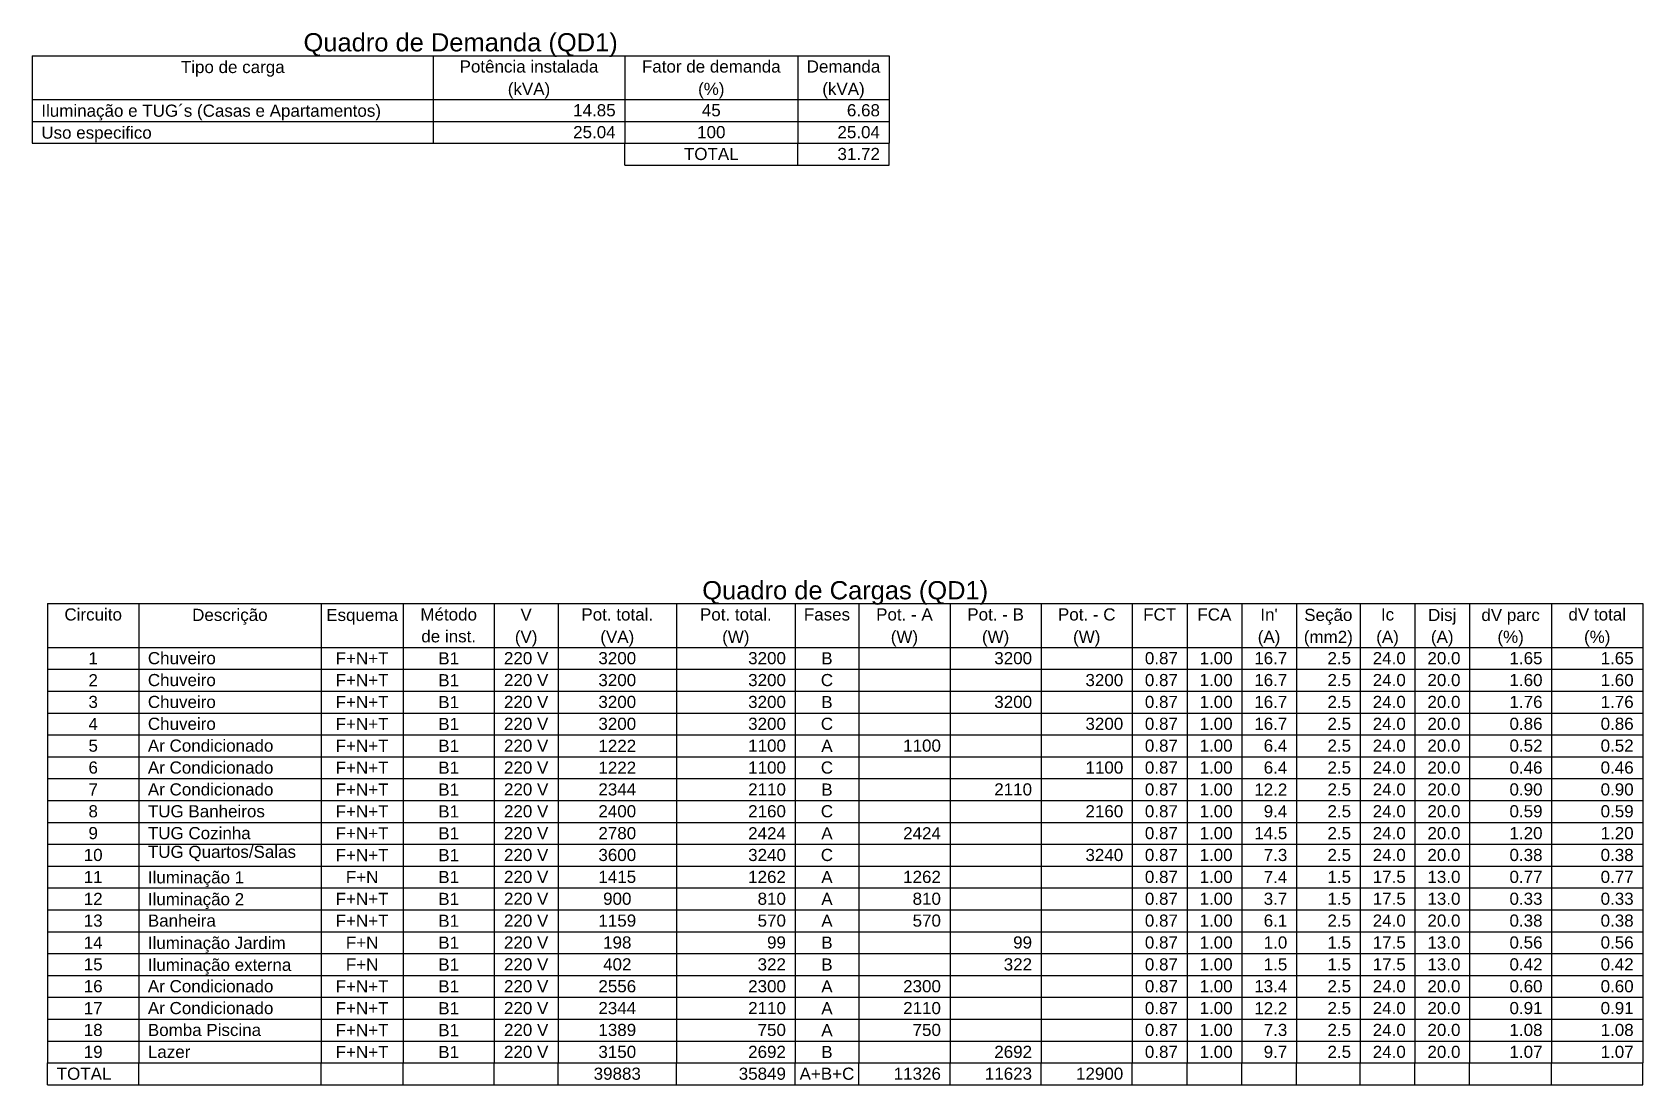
# Model space of a CAD drawing. Header units: millimetres. Extents: x 0 to 55.3, y 20.8 to 61.4.
# Drawn here: x 25.99 to 40.02, y 52.25 to 61.42 of the extents above; entities that cross this region are included whole.
import ezdxf

# ---------------------------------------------------------------- set-up
doc = ezdxf.new("R2010")
doc.units = ezdxf.units.MM
for name, color, linetype, lineweight in [('DI-Linhas_do_quadro', 1, 'Continuous', 30), ('DI-Textos_do_quadro', 7, 'Continuous', 20), ('DI-Título_do_quadro', 1, 'Continuous', 30)]:
    doc.layers.add(name, color=color, linetype=linetype, lineweight=lineweight)
doc.styles.add('Arial', font='Arial')

msp = doc.modelspace()

# ---------------------------------------------------------------- linework, layer by layer
at = {"layer": 'DI-Linhas_do_quadro', "linetype": 'Continuous'}
for p, q in [((25.98659, 61.216296), (33.45254, 61.216296)), ((25.98659, 61.216296), (25.98659, 60.453846)), ((29.48129, 61.216296), (29.48129, 60.453846)), ((31.14919, 61.216296), (31.14919, 60.453846)), ((32.65829, 61.216296), (32.65829, 60.453846)), ((33.45254, 61.216296), (33.45254, 60.453846)), ((25.98659, 60.835046), (33.45254, 60.835046)), ((25.98659, 60.644446), (33.45254, 60.644446)), ((25.98659, 60.453846), (33.45254, 60.453846)), ((31.14919, 60.263196), (31.14919, 60.453846)), ((32.65829, 60.263196), (32.65829, 60.453846)), ((33.45254, 60.263196), (33.45254, 60.453846)), ((31.14919, 60.263196), (33.45254, 60.263196)), ((26.12059, 56.440446), (40.01994, 56.440446)), ((26.12059, 56.440446), (26.12059, 52.437446)), ((26.91484, 56.440446), (26.91484, 52.437446)), ((28.50334, 56.440446), (28.50334, 52.437446)), ((29.21814, 56.440446), (29.21814, 52.437446)), ((30.01239, 56.440446), (30.01239, 52.437446)), ((30.56839, 56.440446), (30.56839, 52.437446)), ((31.60089, 56.440446), (31.60089, 52.437446)), ((32.63344, 56.440446), (32.63344, 52.437446)), ((33.18939, 56.440446), (33.18939, 52.437446)), ((33.98364, 56.440446), (33.98364, 52.437446)), ((34.77789, 56.440446), (34.77789, 52.437446)), ((35.57214, 56.440446), (35.57214, 52.437446)), ((36.04869, 56.440446), (36.04869, 52.437446)), ((36.52524, 56.440446), (36.52524, 52.437446)), ((37.00179, 56.440446), (37.00179, 52.437446)), ((37.55779, 56.440446), (37.55779, 52.437446)), ((38.03434, 56.440446), (38.03434, 52.437446)), ((38.51089, 56.440446), (38.51089, 52.437446)), ((39.22569, 56.440446), (39.22569, 52.437446)), ((40.01994, 56.440446), (40.01994, 52.437446)), ((26.12059, 56.059246), (40.01994, 56.059246)), ((26.12059, 55.868596), (40.01994, 55.868596)), ((26.12059, 55.677996), (40.01994, 55.677996)), ((26.12059, 55.487346), (40.01994, 55.487346)), ((26.12059, 55.296746), (40.01994, 55.296746)), ((26.12059, 55.106146), (40.01994, 55.106146)), ((26.12059, 54.915496), (40.01994, 54.915496)), ((26.12059, 54.724896), (40.01994, 54.724896)), ((26.12059, 54.534246), (40.01994, 54.534246)), ((26.12059, 54.343646), (40.01994, 54.343646)), ((26.12059, 54.152996), (40.01994, 54.152996)), ((26.12059, 53.962396), (40.01994, 53.962396)), ((26.12059, 53.771796), (40.01994, 53.771796)), ((26.12059, 53.581146), (40.01994, 53.581146)), ((26.12059, 53.390546), (40.01994, 53.390546)), ((26.12059, 53.199896), (40.01994, 53.199896)), ((26.12059, 53.009296), (40.01994, 53.009296)), ((26.12059, 52.818696), (40.01994, 52.818696)), ((26.12059, 52.628046), (40.01994, 52.628046)), ((26.12059, 52.437446), (40.01994, 52.437446)), ((26.12059, 52.246796), (26.12059, 52.437446)), ((26.12059, 52.246796), (26.12059, 52.437446)), ((26.91484, 52.246796), (26.91484, 52.437446)), ((28.50334, 52.246796), (28.50334, 52.437446)), ((29.21814, 52.246796), (29.21814, 52.437446)), ((30.01239, 52.246796), (30.01239, 52.437446)), ((30.56839, 52.246796), (30.56839, 52.437446)), ((31.60089, 52.246796), (31.60089, 52.437446)), ((32.63344, 52.246796), (32.63344, 52.437446)), ((33.18939, 52.246796), (33.18939, 52.437446)), ((33.98364, 52.246796), (33.98364, 52.437446)), ((34.77789, 52.246796), (34.77789, 52.437446)), ((35.57214, 52.246796), (35.57214, 52.437446)), ((36.04869, 52.246796), (36.04869, 52.437446)), ((36.52524, 52.246796), (36.52524, 52.437446)), ((37.00179, 52.246796), (37.00179, 52.437446)), ((37.55779, 52.246796), (37.55779, 52.437446)), ((38.03434, 52.246796), (38.03434, 52.437446)), ((38.51089, 52.246796), (38.51089, 52.437446)), ((39.22569, 52.246796), (39.22569, 52.437446)), ((40.01994, 52.246796), (40.01994, 52.437446)), ((26.12059, 52.246796), (40.01994, 52.246796))]:
    msp.add_line(p, q, dxfattribs=at)

# ---------------------------------------------------------------- texts
at = {"layer": 'DI-Textos_do_quadro', "char_height": 0.1059, "line_spacing_factor": 0.798, "style": 'Arial'}
for s, insert, width, attachment_point in [('Tipo de carga', (27.73404, 61.033246), 1.65204, 8), ('Potência instalada', (30.31504, 61.068193), 2.28744, 8), ('Fator de demanda', (31.90354, 61.068193), 2.03328, 8), ('Demanda', (33.05554, 61.068193), 0.88956, 8), ('(kVA)', (30.31504, 60.842746), 0.6354, 8), ('(%)', (31.90354, 60.842746), 0.38124, 8), ('(kVA)', (33.05554, 60.842746), 0.6354, 8), ('Iluminação e TUG´s (Casas e Apartamentos)', (26.06604, 60.651746), 5.21028, 7), ('14.85', (31.07004, 60.686693), 0.6354, 9), ('45', (31.90354, 60.686693), 0.25416, 8), ('6.68', (33.37304, 60.686693), 0.50832, 9), ('Uso especifico', (26.06604, 60.461246), 1.77912, 7), ('25.04', (31.07004, 60.496193), 0.6354, 9), ('100', (31.90354, 60.496193), 0.38124, 8), ('25.04', (33.37304, 60.496193), 0.6354, 9), ('TOTAL', (31.90354, 60.305693), 0.6354, 8), ('31.72', (33.37304, 60.305693), 0.6354, 9), ('Circuito', (26.51789, 56.292143), 1.01664, 8), ('Descrição', (27.70889, 56.257196), 1.14372, 8), ('Esquema', (28.86089, 56.257196), 0.88956, 8), ('Método', (29.61539, 56.292143), 0.76248, 8), ('V', (30.29039, 56.292143), 0.12708, 8), ('Pot. total.', (31.08439, 56.292143), 1.39788, 8), ('Pot. total.', (32.11739, 56.292143), 1.39788, 8), ('Fases', (32.91139, 56.292143), 0.6354, 8), ('Pot. - A', (33.58639, 56.292143), 1.01664, 8), ('Pot. - B', (34.38089, 56.292143), 1.01664, 8), ('Pot. - C', (35.17489, 56.292143), 1.01664, 8), ('FCT', (35.81039, 56.292143), 0.38124, 8), ('FCA', (36.28689, 56.292143), 0.38124, 8), ("In'", (36.76339, 56.292143), 0.38124, 8), ('Seção', (37.27989, 56.257196), 0.6354, 8), ('Ic', (37.79589, 56.292143), 0.25416, 8), ('Disj', (38.27239, 56.257196), 0.50832, 8), ('dV parc', (38.86839, 56.257196), 0.88956, 8), ('dV total', (39.62289, 56.292143), 1.01664, 8), ('de inst.', (29.61539, 56.101643), 1.01664, 8), ('(V)', (30.29039, 56.066696), 0.38124, 8), ('(VA)', (31.08439, 56.066696), 0.50832, 8), ('(W)', (32.11739, 56.066696), 0.38124, 8), ('(W)', (33.58639, 56.066696), 0.38124, 8), ('(W)', (34.38089, 56.066696), 0.38124, 8), ('(W)', (35.17489, 56.066696), 0.38124, 8), ('(A)', (36.76339, 56.066696), 0.38124, 8), ('(mm2)', (37.27989, 56.066696), 0.6354, 8), ('(A)', (37.79589, 56.066696), 0.38124, 8), ('(A)', (38.27239, 56.066696), 0.38124, 8), ('(%)', (38.86839, 56.066696), 0.38124, 8), ('(%)', (39.62289, 56.066696), 0.38124, 8), ('1', (26.51789, 55.911143), 0.12708, 8), ('Chuveiro', (26.99439, 55.911143), 1.01664, 7), ('F+N+T', (28.86089, 55.911143), 0.6354, 8), ('B1', (29.61539, 55.911143), 0.25416, 8), ('220 V', (30.29039, 55.911143), 0.6354, 8), ('3200', (31.08439, 55.911143), 0.50832, 8), ('3200', (32.55389, 55.911143), 0.50832, 9), ('B', (32.91139, 55.911143), 0.12708, 8), ('3200', (34.69839, 55.911143), 0.50832, 9), ('0.87', (35.96939, 55.911143), 0.50832, 9), ('1.00', (36.44589, 55.911143), 0.50832, 9), ('16.7', (36.92239, 55.911143), 0.50832, 9), ('2.5', (37.47839, 55.911143), 0.38124, 9), ('24.0', (37.95489, 55.911143), 0.50832, 9), ('20.0', (38.43139, 55.911143), 0.50832, 9), ('1.65', (39.14639, 55.911143), 0.50832, 9), ('1.65', (39.94039, 55.911143), 0.50832, 9), ('2', (26.51789, 55.720143), 0.12708, 8), ('Chuveiro', (26.99439, 55.720143), 1.01664, 7), ('F+N+T', (28.86089, 55.720143), 0.6354, 8), ('B1', (29.61539, 55.720143), 0.25416, 8), ('220 V', (30.29039, 55.720143), 0.6354, 8), ('3200', (31.08439, 55.720143), 0.50832, 8), ('3200', (32.55389, 55.720143), 0.50832, 9), ('C', (32.91139, 55.720143), 0.12708, 8), ('3200', (35.49289, 55.720143), 0.50832, 9), ('0.87', (35.96939, 55.720143), 0.50832, 9), ('1.00', (36.44589, 55.720143), 0.50832, 9), ('16.7', (36.92239, 55.720143), 0.50832, 9), ('2.5', (37.47839, 55.720143), 0.38124, 9), ('24.0', (37.95489, 55.720143), 0.50832, 9), ('20.0', (38.43139, 55.720143), 0.50832, 9), ('1.60', (39.14639, 55.720143), 0.50832, 9), ('1.60', (39.94039, 55.720143), 0.50832, 9), ('3', (26.51789, 55.529643), 0.12708, 8), ('Chuveiro', (26.99439, 55.529643), 1.01664, 7), ('F+N+T', (28.86089, 55.529643), 0.6354, 8), ('B1', (29.61539, 55.529643), 0.25416, 8), ('220 V', (30.29039, 55.529643), 0.6354, 8), ('3200', (31.08439, 55.529643), 0.50832, 8), ('3200', (32.55389, 55.529643), 0.50832, 9), ('B', (32.91139, 55.529643), 0.12708, 8), ('3200', (34.69839, 55.529643), 0.50832, 9), ('0.87', (35.96939, 55.529643), 0.50832, 9), ('1.00', (36.44589, 55.529643), 0.50832, 9), ('16.7', (36.92239, 55.529643), 0.50832, 9), ('2.5', (37.47839, 55.529643), 0.38124, 9), ('24.0', (37.95489, 55.529643), 0.50832, 9), ('20.0', (38.43139, 55.529643), 0.50832, 9), ('1.76', (39.14639, 55.529643), 0.50832, 9), ('1.76', (39.94039, 55.529643), 0.50832, 9), ('4', (26.51789, 55.339143), 0.12708, 8), ('Chuveiro', (26.99439, 55.339143), 1.01664, 7), ('F+N+T', (28.86089, 55.339143), 0.6354, 8), ('B1', (29.61539, 55.339143), 0.25416, 8), ('220 V', (30.29039, 55.339143), 0.6354, 8), ('3200', (31.08439, 55.339143), 0.50832, 8), ('3200', (32.55389, 55.339143), 0.50832, 9), ('C', (32.91139, 55.339143), 0.12708, 8), ('3200', (35.49289, 55.339143), 0.50832, 9), ('0.87', (35.96939, 55.339143), 0.50832, 9), ('1.00', (36.44589, 55.339143), 0.50832, 9), ('16.7', (36.92239, 55.339143), 0.50832, 9), ('2.5', (37.47839, 55.339143), 0.38124, 9), ('24.0', (37.95489, 55.339143), 0.50832, 9), ('20.0', (38.43139, 55.339143), 0.50832, 9), ('0.86', (39.14639, 55.339143), 0.50832, 9), ('0.86', (39.94039, 55.339143), 0.50832, 9), ('5', (26.51789, 55.148643), 0.12708, 8), ('Ar Condicionado', (26.99439, 55.148643), 1.9062, 7), ('F+N+T', (28.86089, 55.148643), 0.6354, 8), ('B1', (29.61539, 55.148643), 0.25416, 8), ('220 V', (30.29039, 55.148643), 0.6354, 8), ('1222', (31.08439, 55.148643), 0.50832, 8), ('1100', (32.55389, 55.148643), 0.50832, 9), ('A', (32.91139, 55.148643), 0.12708, 8), ('1100', (33.90439, 55.148643), 0.50832, 9), ('0.87', (35.96939, 55.148643), 0.50832, 9), ('1.00', (36.44589, 55.148643), 0.50832, 9), ('6.4', (36.92239, 55.148643), 0.38124, 9), ('2.5', (37.47839, 55.148643), 0.38124, 9), ('24.0', (37.95489, 55.148643), 0.50832, 9), ('20.0', (38.43139, 55.148643), 0.50832, 9), ('0.52', (39.14639, 55.148643), 0.50832, 9), ('0.52', (39.94039, 55.148643), 0.50832, 9), ('6', (26.51789, 54.957643), 0.12708, 8), ('Ar Condicionado', (26.99439, 54.957643), 1.9062, 7), ('F+N+T', (28.86089, 54.957643), 0.6354, 8), ('B1', (29.61539, 54.957643), 0.25416, 8), ('220 V', (30.29039, 54.957643), 0.6354, 8), ('1222', (31.08439, 54.957643), 0.50832, 8), ('1100', (32.55389, 54.957643), 0.50832, 9), ('C', (32.91139, 54.957643), 0.12708, 8), ('1100', (35.49289, 54.957643), 0.50832, 9), ('0.87', (35.96939, 54.957643), 0.50832, 9), ('1.00', (36.44589, 54.957643), 0.50832, 9), ('6.4', (36.92239, 54.957643), 0.38124, 9), ('2.5', (37.47839, 54.957643), 0.38124, 9), ('24.0', (37.95489, 54.957643), 0.50832, 9), ('20.0', (38.43139, 54.957643), 0.50832, 9), ('0.46', (39.14639, 54.957643), 0.50832, 9), ('0.46', (39.94039, 54.957643), 0.50832, 9), ('7', (26.51789, 54.767143), 0.12708, 8), ('Ar Condicionado', (26.99439, 54.767143), 1.9062, 7), ('F+N+T', (28.86089, 54.767143), 0.6354, 8), ('B1', (29.61539, 54.767143), 0.25416, 8), ('220 V', (30.29039, 54.767143), 0.6354, 8), ('2344', (31.08439, 54.767143), 0.50832, 8), ('2110', (32.55389, 54.767143), 0.50832, 9), ('B', (32.91139, 54.767143), 0.12708, 8), ('2110', (34.69839, 54.767143), 0.50832, 9), ('0.87', (35.96939, 54.767143), 0.50832, 9), ('1.00', (36.44589, 54.767143), 0.50832, 9), ('12.2', (36.92239, 54.767143), 0.50832, 9), ('2.5', (37.47839, 54.767143), 0.38124, 9), ('24.0', (37.95489, 54.767143), 0.50832, 9), ('20.0', (38.43139, 54.767143), 0.50832, 9), ('0.90', (39.14639, 54.767143), 0.50832, 9), ('0.90', (39.94039, 54.767143), 0.50832, 9), ('8', (26.51789, 54.576643), 0.12708, 8), ('TUG Banheiros', (26.99439, 54.576643), 1.65204, 7), ('F+N+T', (28.86089, 54.576643), 0.6354, 8), ('B1', (29.61539, 54.576643), 0.25416, 8), ('220 V', (30.29039, 54.576643), 0.6354, 8), ('2400', (31.08439, 54.576643), 0.50832, 8), ('2160', (32.55389, 54.576643), 0.50832, 9), ('C', (32.91139, 54.576643), 0.12708, 8), ('2160', (35.49289, 54.576643), 0.50832, 9), ('0.87', (35.96939, 54.576643), 0.50832, 9), ('1.00', (36.44589, 54.576643), 0.50832, 9), ('9.4', (36.92239, 54.576643), 0.38124, 9), ('2.5', (37.47839, 54.576643), 0.38124, 9), ('24.0', (37.95489, 54.576643), 0.50832, 9), ('20.0', (38.43139, 54.576643), 0.50832, 9), ('0.59', (39.14639, 54.576643), 0.50832, 9), ('0.59', (39.94039, 54.576643), 0.50832, 9), ('9', (26.51789, 54.386143), 0.12708, 8), ('TUG Cozinha', (26.99439, 54.386143), 1.39788, 7), ('F+N+T', (28.86089, 54.386143), 0.6354, 8), ('B1', (29.61539, 54.386143), 0.25416, 8), ('220 V', (30.29039, 54.386143), 0.6354, 8), ('2780', (31.08439, 54.386143), 0.50832, 8), ('2424', (32.55389, 54.386143), 0.50832, 9), ('A', (32.91139, 54.386143), 0.12708, 8), ('2424', (33.90439, 54.386143), 0.50832, 9), ('0.87', (35.96939, 54.386143), 0.50832, 9), ('1.00', (36.44589, 54.386143), 0.50832, 9), ('14.5', (36.92239, 54.386143), 0.50832, 9), ('2.5', (37.47839, 54.386143), 0.38124, 9), ('24.0', (37.95489, 54.386143), 0.50832, 9), ('20.0', (38.43139, 54.386143), 0.50832, 9), ('1.20', (39.14639, 54.386143), 0.50832, 9), ('1.20', (39.94039, 54.386143), 0.50832, 9), ('TUG Quartos/Salas', (26.99439, 54.195643), 2.16036, 7), ('10', (26.51789, 54.195643), 0.25416, 8), ('F+N+T', (28.86089, 54.195643), 0.6354, 8), ('B1', (29.61539, 54.195643), 0.25416, 8), ('220 V', (30.29039, 54.195643), 0.6354, 8), ('3600', (31.08439, 54.195643), 0.50832, 8), ('3240', (32.55389, 54.195643), 0.50832, 9), ('C', (32.91139, 54.195643), 0.12708, 8), ('3240', (35.49289, 54.195643), 0.50832, 9), ('0.87', (35.96939, 54.195643), 0.50832, 9), ('1.00', (36.44589, 54.195643), 0.50832, 9), ('7.3', (36.92239, 54.195643), 0.38124, 9), ('2.5', (37.47839, 54.195643), 0.38124, 9), ('24.0', (37.95489, 54.195643), 0.50832, 9), ('20.0', (38.43139, 54.195643), 0.50832, 9), ('0.38', (39.14639, 54.195643), 0.50832, 9), ('0.38', (39.94039, 54.195643), 0.50832, 9), ('11', (26.51789, 54.004643), 0.25416, 8), ('Iluminação 1', (26.99439, 53.969696), 1.52496, 7), ('F+N', (28.86089, 54.004643), 0.38124, 8), ('B1', (29.61539, 54.004643), 0.25416, 8), ('220 V', (30.29039, 54.004643), 0.6354, 8), ('1415', (31.08439, 54.004643), 0.50832, 8), ('1262', (32.55389, 54.004643), 0.50832, 9), ('A', (32.91139, 54.004643), 0.12708, 8), ('1262', (33.90439, 54.004643), 0.50832, 9), ('0.87', (35.96939, 54.004643), 0.50832, 9), ('1.00', (36.44589, 54.004643), 0.50832, 9), ('7.4', (36.92239, 54.004643), 0.38124, 9), ('1.5', (37.47839, 54.004643), 0.38124, 9), ('17.5', (37.95489, 54.004643), 0.50832, 9), ('13.0', (38.43139, 54.004643), 0.50832, 9), ('0.77', (39.14639, 54.004643), 0.50832, 9), ('0.77', (39.94039, 54.004643), 0.50832, 9), ('12', (26.51789, 53.814143), 0.25416, 8), ('Iluminação 2', (26.99439, 53.779196), 1.52496, 7), ('F+N+T', (28.86089, 53.814143), 0.6354, 8), ('B1', (29.61539, 53.814143), 0.25416, 8), ('220 V', (30.29039, 53.814143), 0.6354, 8), ('900', (31.08439, 53.814143), 0.38124, 8), ('810', (32.55389, 53.814143), 0.38124, 9), ('A', (32.91139, 53.814143), 0.12708, 8), ('810', (33.90439, 53.814143), 0.38124, 9), ('0.87', (35.96939, 53.814143), 0.50832, 9), ('1.00', (36.44589, 53.814143), 0.50832, 9), ('3.7', (36.92239, 53.814143), 0.38124, 9), ('1.5', (37.47839, 53.814143), 0.38124, 9), ('17.5', (37.95489, 53.814143), 0.50832, 9), ('13.0', (38.43139, 53.814143), 0.50832, 9), ('0.33', (39.14639, 53.814143), 0.50832, 9), ('0.33', (39.94039, 53.814143), 0.50832, 9), ('13', (26.51789, 53.623643), 0.25416, 8), ('Banheira', (26.99439, 53.623643), 1.01664, 7), ('F+N+T', (28.86089, 53.623643), 0.6354, 8), ('B1', (29.61539, 53.623643), 0.25416, 8), ('220 V', (30.29039, 53.623643), 0.6354, 8), ('1159', (31.08439, 53.623643), 0.50832, 8), ('570', (32.55389, 53.623643), 0.38124, 9), ('A', (32.91139, 53.623643), 0.12708, 8), ('570', (33.90439, 53.623643), 0.38124, 9), ('0.87', (35.96939, 53.623643), 0.50832, 9), ('1.00', (36.44589, 53.623643), 0.50832, 9), ('6.1', (36.92239, 53.623643), 0.38124, 9), ('2.5', (37.47839, 53.623643), 0.38124, 9), ('24.0', (37.95489, 53.623643), 0.50832, 9), ('20.0', (38.43139, 53.623643), 0.50832, 9), ('0.38', (39.14639, 53.623643), 0.50832, 9), ('0.38', (39.94039, 53.623643), 0.50832, 9), ('14', (26.51789, 53.433143), 0.25416, 8), ('Iluminação Jardim', (26.99439, 53.398196), 2.16036, 7), ('F+N', (28.86089, 53.433143), 0.38124, 8), ('B1', (29.61539, 53.433143), 0.25416, 8), ('220 V', (30.29039, 53.433143), 0.6354, 8), ('198', (31.08439, 53.433143), 0.38124, 8), ('99', (32.55389, 53.433143), 0.25416, 9), ('B', (32.91139, 53.433143), 0.12708, 8), ('99', (34.69839, 53.433143), 0.25416, 9), ('0.87', (35.96939, 53.433143), 0.50832, 9), ('1.00', (36.44589, 53.433143), 0.50832, 9), ('1.0', (36.92239, 53.433143), 0.38124, 9), ('1.5', (37.47839, 53.433143), 0.38124, 9), ('17.5', (37.95489, 53.433143), 0.50832, 9), ('13.0', (38.43139, 53.433143), 0.50832, 9), ('0.56', (39.14639, 53.433143), 0.50832, 9), ('0.56', (39.94039, 53.433143), 0.50832, 9), ('15', (26.51789, 53.242143), 0.25416, 8), ('Iluminação externa', (26.99439, 53.207196), 2.28744, 7), ('F+N', (28.86089, 53.242143), 0.38124, 8), ('B1', (29.61539, 53.242143), 0.25416, 8), ('220 V', (30.29039, 53.242143), 0.6354, 8), ('402', (31.08439, 53.242143), 0.38124, 8), ('322', (32.55389, 53.242143), 0.38124, 9), ('B', (32.91139, 53.242143), 0.12708, 8), ('322', (34.69839, 53.242143), 0.38124, 9), ('0.87', (35.96939, 53.242143), 0.50832, 9), ('1.00', (36.44589, 53.242143), 0.50832, 9), ('1.5', (36.92239, 53.242143), 0.38124, 9), ('1.5', (37.47839, 53.242143), 0.38124, 9), ('17.5', (37.95489, 53.242143), 0.50832, 9), ('13.0', (38.43139, 53.242143), 0.50832, 9), ('0.42', (39.14639, 53.242143), 0.50832, 9), ('0.42', (39.94039, 53.242143), 0.50832, 9), ('16', (26.51789, 53.051643), 0.25416, 8), ('Ar Condicionado', (26.99439, 53.051643), 1.9062, 7), ('F+N+T', (28.86089, 53.051643), 0.6354, 8), ('B1', (29.61539, 53.051643), 0.25416, 8), ('220 V', (30.29039, 53.051643), 0.6354, 8), ('2556', (31.08439, 53.051643), 0.50832, 8), ('2300', (32.55389, 53.051643), 0.50832, 9), ('A', (32.91139, 53.051643), 0.12708, 8), ('2300', (33.90439, 53.051643), 0.50832, 9), ('0.87', (35.96939, 53.051643), 0.50832, 9), ('1.00', (36.44589, 53.051643), 0.50832, 9), ('13.4', (36.92239, 53.051643), 0.50832, 9), ('2.5', (37.47839, 53.051643), 0.38124, 9), ('24.0', (37.95489, 53.051643), 0.50832, 9), ('20.0', (38.43139, 53.051643), 0.50832, 9), ('0.60', (39.14639, 53.051643), 0.50832, 9), ('0.60', (39.94039, 53.051643), 0.50832, 9), ('17', (26.51789, 52.861143), 0.25416, 8), ('Ar Condicionado', (26.99439, 52.861143), 1.9062, 7), ('F+N+T', (28.86089, 52.861143), 0.6354, 8), ('B1', (29.61539, 52.861143), 0.25416, 8), ('220 V', (30.29039, 52.861143), 0.6354, 8), ('2344', (31.08439, 52.861143), 0.50832, 8), ('2110', (32.55389, 52.861143), 0.50832, 9), ('A', (32.91139, 52.861143), 0.12708, 8), ('2110', (33.90439, 52.861143), 0.50832, 9), ('0.87', (35.96939, 52.861143), 0.50832, 9), ('1.00', (36.44589, 52.861143), 0.50832, 9), ('12.2', (36.92239, 52.861143), 0.50832, 9), ('2.5', (37.47839, 52.861143), 0.38124, 9), ('24.0', (37.95489, 52.861143), 0.50832, 9), ('20.0', (38.43139, 52.861143), 0.50832, 9), ('0.91', (39.14639, 52.861143), 0.50832, 9), ('0.91', (39.94039, 52.861143), 0.50832, 9), ('18', (26.51789, 52.670643), 0.25416, 8), ('Bomba Piscina', (26.99439, 52.670643), 1.65204, 7), ('F+N+T', (28.86089, 52.670643), 0.6354, 8), ('B1', (29.61539, 52.670643), 0.25416, 8), ('220 V', (30.29039, 52.670643), 0.6354, 8), ('1389', (31.08439, 52.670643), 0.50832, 8), ('750', (32.55389, 52.670643), 0.38124, 9), ('A', (32.91139, 52.670643), 0.12708, 8), ('750', (33.90439, 52.670643), 0.38124, 9), ('0.87', (35.96939, 52.670643), 0.50832, 9), ('1.00', (36.44589, 52.670643), 0.50832, 9), ('7.3', (36.92239, 52.670643), 0.38124, 9), ('2.5', (37.47839, 52.670643), 0.38124, 9), ('24.0', (37.95489, 52.670643), 0.50832, 9), ('20.0', (38.43139, 52.670643), 0.50832, 9), ('1.08', (39.14639, 52.670643), 0.50832, 9), ('1.08', (39.94039, 52.670643), 0.50832, 9), ('19', (26.51789, 52.479643), 0.25416, 8), ('Lazer', (26.99439, 52.479643), 0.6354, 7), ('F+N+T', (28.86089, 52.479643), 0.6354, 8), ('B1', (29.61539, 52.479643), 0.25416, 8), ('220 V', (30.29039, 52.479643), 0.6354, 8), ('3150', (31.08439, 52.479643), 0.50832, 8), ('2692', (32.55389, 52.479643), 0.50832, 9), ('B', (32.91139, 52.479643), 0.12708, 8), ('2692', (34.69839, 52.479643), 0.50832, 9), ('0.87', (35.96939, 52.479643), 0.50832, 9), ('1.00', (36.44589, 52.479643), 0.50832, 9), ('9.7', (36.92239, 52.479643), 0.38124, 9), ('2.5', (37.47839, 52.479643), 0.38124, 9), ('24.0', (37.95489, 52.479643), 0.50832, 9), ('20.0', (38.43139, 52.479643), 0.50832, 9), ('1.07', (39.14639, 52.479643), 0.50832, 9), ('1.07', (39.94039, 52.479643), 0.50832, 9), ('TOTAL', (26.19989, 52.289143), 0.6354, 7), ('39883', (31.08439, 52.289143), 0.6354, 8), ('35849', (32.55389, 52.289143), 0.6354, 9), ('A+B+C', (32.91139, 52.289143), 0.6354, 8), ('11326', (33.90439, 52.289143), 0.6354, 9), ('11623', (34.69839, 52.289143), 0.6354, 9), ('12900', (35.49289, 52.289143), 0.6354, 9)]:
    msp.add_mtext(s, dxfattribs=dict(at, insert=insert, width=width, attachment_point=attachment_point))
at = {"layer": 'DI-Título_do_quadro', "char_height": 0.15885, "attachment_point": 8, "line_spacing_factor": 0.798, "style": 'Arial'}
for s, insert, width in [('Quadro de Demanda (QD1)', (29.71954, 61.206246), 4.38426), ('Quadro de Cargas (QD1)', (33.07039, 56.430196), 4.19364)]:
    msp.add_mtext(s, dxfattribs=dict(at, insert=insert, width=width))

doc.saveas('drawing.dxf')
